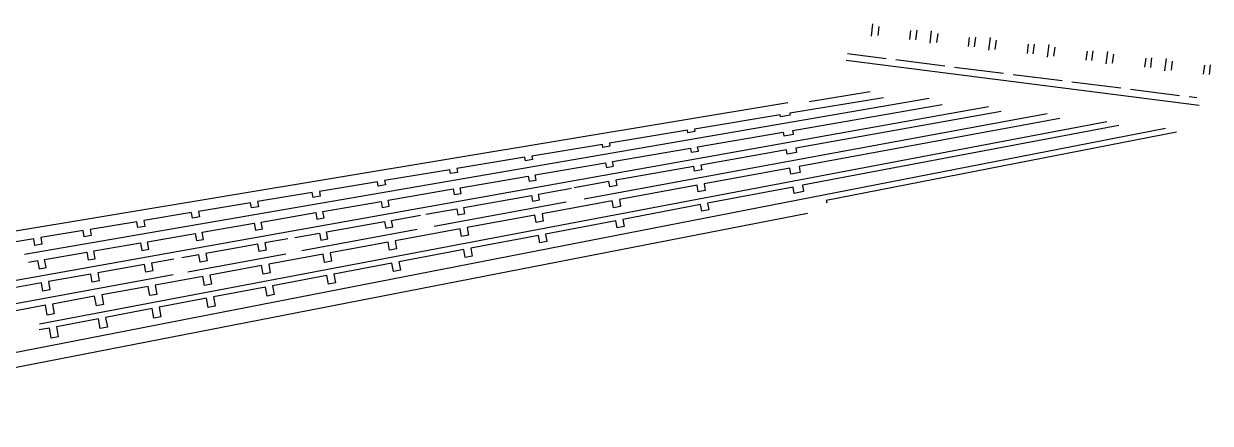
# Model space of a CAD drawing. Header units: metres. Extents: x -2.6 to 28.8, y -4 to 28.
# Drawn here: x 13.2 to 28.75, y 0.72 to 5.95 of the extents above; entities that cross this region are included whole.
import ezdxf

# ---------------------------------------------------------------- set-up
doc = ezdxf.new("R2010")
doc.units = ezdxf.units.M

msp = doc.modelspace()

# ---------------------------------------------------------------- linework, layer by layer
at = {"layer": 'MCD_Layer_0'}
for p, q in [((24.308418, 5.78531), (24.328918, 5.948346)), ((24.407898, 5.913329), (24.392902, 5.79452)), ((24.811317, 5.741776), (24.826313, 5.860585)), ((24.902863, 5.864133), (24.887012, 5.738065)), ((25.078083, 5.69448), (25.098583, 5.857516)), ((25.177567, 5.822499), (25.162567, 5.703691)), ((25.580963, 5.651044), (25.595963, 5.769853)), ((25.672527, 5.773301), (25.656677, 5.647233)), ((25.847733, 5.603749), (25.868248, 5.766688)), ((25.932217, 5.612962), (25.947212, 5.731771)), ((26.365627, 5.679027), (26.350632, 5.560216)), ((26.442192, 5.682473), (26.426323, 5.556504)), ((26.617393, 5.512921), (26.637894, 5.675958)), ((26.701881, 5.52213), (26.716877, 5.640941)), ((28.606007, 4.876573), (23.978756, 5.466014)), ((23.994854, 5.558412), (24.503914, 5.494336)), ((24.629356, 5.47858), (25.273109, 5.397534)), ((27.135277, 5.588296), (27.120277, 5.469487)), ((27.211842, 5.591743), (27.195992, 5.465674)), ((27.387062, 5.422093), (27.407558, 5.585128)), ((27.471546, 5.431302), (27.486542, 5.550111)), ((27.904942, 5.497466), (27.889942, 5.378655)), ((27.981506, 5.500913), (27.965637, 5.374946)), ((28.156708, 5.331361), (28.177212, 5.494399)), ((28.241196, 5.340571), (28.256191, 5.459382)), ((25.398041, 5.381791), (26.041992, 5.30078)), ((28.674606, 5.406638), (28.659611, 5.287827)), ((28.751156, 5.410184), (28.735302, 5.284116)), ((26.166924, 5.285035), (26.810581, 5.203975)), ((26.936237, 5.188153), (27.578854, 5.107213)), ((24.465614, 4.980174), (23.237736, 4.776462)), ((23.49313, 4.930144), (24.294235, 5.062972)), ((27.705742, 5.091304), (28.346798, 5.010598)), ((28.475567, 4.994412), (28.575581, 4.981788)), ((7.604599, 1.612223), (25.844044, 4.865087)), ((10.608769, 2.827149), (23.212784, 4.917977)), ((25.064354, 4.971311), (13.208182, 2.92837)), ((23.277309, 4.552023), (25.238434, 4.889901)), ((13.401092, 2.018039), (27.395878, 4.668372)), ((20.541336, 3.656013), (26.614342, 4.773557)), ((23.11441, 4.756034), (21.989616, 4.569484)), ((23.118786, 4.731217), (23.11441, 4.756034)), ((23.241974, 4.752431), (23.118786, 4.731217)), ((23.237736, 4.776462), (23.241974, 4.752431)), ((26.00808, 4.79917), (23.318325, 4.319412)), ((26.777744, 4.708343), (23.360626, 4.079513)), ((8.448524, 0.743774), (28.16378, 4.579467)), ((21.897087, 4.554081), (20.87431, 4.3844)), ((21.902798, 4.521681), (21.897087, 4.554081)), ((21.995243, 4.537576), (21.902798, 4.521681)), ((21.989616, 4.569484), (21.995243, 4.537576)), ((22.030579, 4.337167), (23.154121, 4.53081)), ((23.154121, 4.53081), (23.162701, 4.48216)), ((23.285767, 4.504064), (23.277309, 4.552023)), ((27.551136, 4.618271), (23.404106, 3.832916)), ((28.307529, 4.527844), (23.71796, 3.634908)), ((20.78186, 4.369113), (19.85725, 4.215727)), ((20.788807, 4.329721), (20.78186, 4.369113)), ((20.87431, 4.3844), (20.881153, 4.345599)), ((23.162701, 4.48216), (23.285767, 4.504064)), ((19.764801, 4.200441), (18.874924, 4.052772)), ((19.772873, 4.154647), (19.764801, 4.200441)), ((19.85725, 4.215727), (19.865219, 4.170524)), ((20.881153, 4.345599), (20.788807, 4.329721)), ((20.916489, 4.14519), (21.938137, 4.321273)), ((21.938137, 4.321273), (21.947964, 4.265532)), ((21.947964, 4.265532), (22.040321, 4.281919)), ((22.040321, 4.281919), (22.030579, 4.337167)), ((23.195259, 4.297509), (22.07288, 4.097268)), ((23.205124, 4.241572), (23.195259, 4.297509)), ((23.328068, 4.264165), (23.205124, 4.241572)), ((23.318325, 4.319412), (23.328068, 4.264165)), ((18.874924, 4.052772), (18.883968, 4.001464)), ((19.865219, 4.170524), (19.772873, 4.154647)), ((19.900558, 3.970116), (20.824142, 4.129313)), ((20.824142, 4.129313), (20.835136, 4.066976)), ((20.835136, 4.066976), (20.92738, 4.083443)), ((20.92738, 4.083443), (20.916489, 4.14519)), ((21.980522, 4.08088), (20.959938, 3.89879)), ((21.99157, 4.018248), (21.980522, 4.08088)), ((22.07288, 4.097268), (22.08382, 4.035225)), ((23.237682, 4.056919), (22.116379, 3.850574)), ((23.251434, 3.978923), (23.237682, 4.056919)), ((23.360626, 4.079513), (23.374256, 4.002205)), ((18.782375, 4.037469), (17.927216, 3.895616)), ((17.927216, 3.895616), (17.937305, 3.8384)), ((18.791527, 3.985569), (18.782375, 4.037469)), ((18.883968, 4.001464), (18.791527, 3.985569)), ((18.919308, 3.801055), (19.808212, 3.954239)), ((19.808212, 3.954239), (19.820244, 3.885992)), ((19.820244, 3.885992), (19.912487, 3.902459)), ((19.912487, 3.902459), (19.900558, 3.970116)), ((20.959938, 3.89879), (20.97197, 3.830544)), ((22.08382, 4.035225), (21.99157, 4.018248)), ((23.374256, 4.002205), (23.251434, 3.978923)), ((16.979523, 3.738362), (16.262974, 3.61953)), ((16.990654, 3.675237), (16.979523, 3.738362)), ((17.834682, 3.880214), (17.071957, 3.753747)), ((17.071957, 3.753747), (17.082985, 3.691213)), ((17.844875, 3.822407), (17.834839, 3.879328)), ((17.937305, 3.8384), (17.844875, 3.822407)), ((17.972641, 3.637991), (18.826862, 3.785161)), ((18.826862, 3.785161), (18.839905, 3.711202)), ((18.932243, 3.727687), (18.919308, 3.801055)), ((19.945045, 3.717807), (20.376038, 3.794717)), ((20.867695, 3.882323), (20.413166, 3.801264)), ((20.879814, 3.813583), (20.867695, 3.882323)), ((20.97197, 3.830544), (20.879814, 3.813583)), ((22.024128, 3.833596), (21.004528, 3.645893)), ((22.03899, 3.749296), (22.024128, 3.833596)), ((22.131157, 3.766767), (22.03899, 3.749296)), ((22.116379, 3.850574), (22.131157, 3.766767)), ((23.281284, 3.809634), (22.161007, 3.597478)), ((23.295696, 3.727895), (23.281284, 3.809634)), ((23.418415, 3.751768), (23.295696, 3.727895)), ((23.404106, 3.832916), (23.418415, 3.751768)), ((16.17054, 3.604145), (15.488626, 3.491014)), ((16.182556, 3.535996), (16.17054, 3.604145)), ((16.262974, 3.61953), (16.274887, 3.551972)), ((17.082985, 3.691213), (16.990654, 3.675237)), ((17.11832, 3.490804), (17.880215, 3.621999)), ((17.880215, 3.621999), (17.894226, 3.542524)), ((17.986568, 3.55901), (17.972641, 3.637991)), ((20.306671, 3.612809), (18.576672, 3.294461)), ((18.839905, 3.711202), (18.932243, 3.727687)), ((18.964802, 3.543035), (19.852806, 3.70134)), ((19.852806, 3.70134), (19.865898, 3.627086)), ((19.865898, 3.627086), (19.958054, 3.644046)), ((19.958054, 3.644046), (19.945045, 3.717807)), ((20.912376, 3.628933), (19.990631, 3.459296)), ((20.928246, 3.538921), (20.912376, 3.628933)), ((21.004528, 3.645893), (21.020313, 3.556375)), ((22.06884, 3.580008), (21.050163, 3.387085)), ((22.084312, 3.492261), (22.06884, 3.580008)), ((22.161007, 3.597478), (22.176411, 3.510124)), ((23.71796, 3.634908), (23.723534, 3.603295)), ((23.469086, 3.464402), (9.350194, 0.717448)), ((15.396175, 3.475726), (14.772075, 3.372178)), ((15.409042, 3.402754), (15.396349, 3.474742)), ((15.488626, 3.491014), (15.50139, 3.41863)), ((16.274887, 3.551972), (16.182556, 3.535996)), ((16.310223, 3.351563), (17.025993, 3.474828)), ((17.025993, 3.474828), (17.04089, 3.390331)), ((17.133133, 3.406798), (17.11832, 3.490804)), ((17.894226, 3.542524), (17.986568, 3.55901)), ((18.019127, 3.374357), (18.398354, 3.441936)), ((18.469719, 3.454722), (18.872463, 3.526549)), ((18.872463, 3.526549), (18.886528, 3.44678)), ((18.886528, 3.44678), (18.978783, 3.463758)), ((18.978783, 3.463758), (18.964802, 3.543035)), ((19.898476, 3.442337), (19.011341, 3.279107)), ((19.915268, 3.347104), (19.898476, 3.442337)), ((19.990631, 3.459296), (20.007336, 3.364558)), ((21.020313, 3.556375), (20.928246, 3.538921)), ((22.176411, 3.510124), (22.084312, 3.492261)), ((14.679626, 3.356893), (14.067064, 3.255279)), ((14.693292, 3.279389), (14.679626, 3.356893)), ((14.785637, 3.295266), (14.693292, 3.279389)), ((14.772075, 3.372178), (14.785637, 3.295266)), ((15.50139, 3.41863), (15.409042, 3.402754)), ((15.536726, 3.218222), (16.217896, 3.335588)), ((16.217896, 3.335588), (16.233627, 3.246364)), ((16.325871, 3.262832), (16.310223, 3.351563)), ((17.04089, 3.390331), (17.133133, 3.406798)), ((17.165691, 3.222148), (17.926788, 3.357872)), ((17.926788, 3.357872), (17.941757, 3.272982)), ((17.941757, 3.272982), (18.034008, 3.28996)), ((18.034008, 3.28996), (18.019127, 3.374357)), ((19.011341, 3.279107), (19.02895, 3.179248)), ((20.007336, 3.364558), (19.915268, 3.347104)), ((20.958096, 3.369633), (20.037186, 3.19527)), ((20.97456, 3.276273), (20.958096, 3.369633)), ((21.06654, 3.294217), (20.97456, 3.276273)), ((21.050163, 3.387085), (21.06654, 3.294217)), ((13.327434, 3.132581), (12.84777, 3.052979)), ((13.342575, 3.046706), (13.327434, 3.132581)), ((13.974631, 3.239895), (13.419884, 3.147866)), ((13.419884, 3.147866), (13.434922, 3.062582)), ((13.989061, 3.158058), (13.974631, 3.239895)), ((14.081408, 3.173935), (13.989061, 3.158058)), ((14.067064, 3.255279), (14.081408, 3.173935)), ((14.820974, 3.094859), (15.44438, 3.202344)), ((15.44438, 3.202344), (15.460912, 3.108591)), ((15.460912, 3.108591), (15.553153, 3.125058)), ((15.553153, 3.125058), (15.536726, 3.218222)), ((16.233627, 3.246364), (16.325871, 3.262832)), ((16.658688, 3.131735), (16.358429, 3.078181)), ((16.749554, 3.14796), (17.073452, 3.205681)), ((18.354202, 3.253508), (16.841171, 2.975041)), ((17.073452, 3.205681), (17.089252, 3.116062)), ((17.089252, 3.116062), (17.181408, 3.133022)), ((17.181408, 3.133022), (17.165691, 3.222148)), ((18.919086, 3.26213), (18.066566, 3.105308)), ((18.936783, 3.161777), (18.919086, 3.26213)), ((19.02895, 3.179248), (18.936783, 3.161777)), ((19.945118, 3.177816), (19.0588, 3.009959)), ((19.962463, 3.079433), (19.945118, 3.177816)), ((20.037186, 3.19527), (20.054462, 3.09728)), ((13.434922, 3.062582), (13.342575, 3.046706)), ((13.47026, 2.862174), (14.024399, 2.95765)), ((14.024399, 2.95765), (14.042389, 2.855623)), ((14.116745, 2.973527), (14.728628, 3.078982)), ((14.134648, 2.871993), (14.116745, 2.973527)), ((14.728628, 3.078982), (14.74589, 2.981091)), ((14.74589, 2.981091), (14.838148, 2.997461)), ((14.838148, 2.997461), (14.820974, 3.094859)), ((16.266186, 3.061713), (15.585713, 2.940408)), ((16.282768, 2.967664), (16.266186, 3.061713)), ((16.374924, 2.984623), (16.282768, 2.967664)), ((16.358429, 3.078181), (16.374924, 2.984623)), ((17.974316, 3.08833), (17.213966, 2.948372)), ((17.992878, 2.983054), (17.974316, 3.08833)), ((18.085045, 3.000525), (17.992878, 2.983054)), ((18.066566, 3.105308), (18.085045, 3.000525)), ((18.966633, 2.992489), (18.114895, 2.831237)), ((18.984848, 2.889183), (18.966633, 2.992489)), ((19.0588, 3.009959), (19.076927, 2.907145)), ((20.054462, 3.09728), (19.962463, 3.079433)), ((13.2575, 2.825471), (13.377913, 2.846297)), ((13.377913, 2.846297), (13.39658, 2.74043)), ((13.488822, 2.756898), (13.47026, 2.862174)), ((14.042389, 2.855623), (14.134648, 2.871993)), ((15.164174, 2.865165), (14.870708, 2.812809)), ((14.870708, 2.812809), (14.888645, 2.71108)), ((15.49347, 2.92394), (15.268725, 2.883803)), ((15.346817, 2.700072), (16.633537, 2.936907)), ((15.510818, 2.825557), (15.49347, 2.92394)), ((15.602973, 2.842517), (15.510818, 2.825557)), ((15.585713, 2.940408), (15.602973, 2.842517)), ((17.121811, 2.931412), (16.407486, 2.799973)), ((16.407486, 2.799973), (16.427471, 2.686622)), ((17.141155, 2.821704), (17.121811, 2.931412)), ((17.233223, 2.839156), (17.141155, 2.821704)), ((17.213966, 2.948372), (17.233223, 2.839156)), ((18.022728, 2.813767), (17.263073, 2.669868)), ((18.041779, 2.705733), (18.022728, 2.813767)), ((18.114895, 2.831237), (18.133873, 2.723597)), ((19.076927, 2.907145), (18.984848, 2.889183)), ((11.622149, 2.014677), (15.155515, 2.66492)), ((13.39658, 2.74043), (13.488822, 2.756898)), ((14.074947, 2.670973), (13.521381, 2.572248)), ((14.093667, 2.56481), (14.074947, 2.670973)), ((14.778448, 2.79644), (14.167207, 2.687343)), ((14.167207, 2.687343), (14.185822, 2.58177)), ((14.796491, 2.694118), (14.778448, 2.79644)), ((14.888645, 2.71108), (14.796491, 2.694118)), ((16.315331, 2.783012), (15.635533, 2.657865)), ((15.635533, 2.657865), (15.656232, 2.540477)), ((16.335403, 2.669168), (16.315331, 2.783012)), ((16.427471, 2.686622), (16.335403, 2.669168)), ((17.171005, 2.652415), (16.457321, 2.517333)), ((17.190804, 2.540148), (17.171005, 2.652415)), ((17.263073, 2.669868), (17.282803, 2.557994)), ((18.133873, 2.723597), (18.041779, 2.705733)), ((13.429139, 2.555779), (12.9505, 2.470366)), ((13.448483, 2.446071), (13.429139, 2.555779)), ((13.521381, 2.572248), (13.540639, 2.463031)), ((14.185822, 2.58177), (14.093667, 2.56481)), ((14.82905, 2.509467), (14.218381, 2.39712)), ((14.850478, 2.38794), (14.82905, 2.509467)), ((15.543378, 2.640905), (14.921204, 2.526427)), ((14.921204, 2.526427), (14.942545, 2.405394)), ((15.564145, 2.523123), (15.543256, 2.641594)), ((15.656232, 2.540477), (15.564145, 2.523123)), ((16.365253, 2.49988), (15.686082, 2.371188)), ((16.385777, 2.383475), (16.365253, 2.49988)), ((16.457321, 2.517333), (16.47776, 2.401422)), ((17.282803, 2.557994), (17.190804, 2.540148)), ((13.540639, 2.463031), (13.448483, 2.446071)), ((14.126225, 2.380158), (13.573198, 2.27838)), ((14.148314, 2.254889), (14.126225, 2.380158)), ((14.218381, 2.39712), (14.240382, 2.272344)), ((14.942545, 2.405394), (14.850478, 2.38794)), ((15.593995, 2.353833), (14.972396, 2.236106)), ((15.615197, 2.233589), (15.593995, 2.353833)), ((15.686082, 2.371188), (15.707179, 2.251534)), ((16.47776, 2.401422), (16.385777, 2.383475)), ((13.481043, 2.26142), (13.002854, 2.173447)), ((13.503704, 2.132901), (13.481043, 2.26142)), ((13.573198, 2.27838), (13.59579, 2.150256)), ((14.240382, 2.272344), (14.148314, 2.254889)), ((14.880328, 2.218653), (14.270232, 2.103055)), ((14.902155, 2.094864), (14.880328, 2.218653)), ((14.972396, 2.236106), (14.994136, 2.112808)), ((15.707179, 2.251534), (15.615197, 2.233589)), ((13.59579, 2.150256), (13.503704, 2.132901)), ((14.178146, 2.085701), (13.625622, 1.981067)), ((14.2006, 1.958365), (14.178146, 2.085701)), ((14.270232, 2.103055), (14.292581, 1.976311)), ((14.994136, 2.112808), (14.902155, 2.094864)), ((13.533554, 1.963614), (13.400506, 1.938428)), ((13.55658, 1.833029), (13.533345, 1.964796)), ((13.625622, 1.981067), (13.648561, 1.850973)), ((14.292581, 1.976311), (14.2006, 1.958365)), ((13.648561, 1.850973), (13.55658, 1.833029))]:
    msp.add_line(p, q, dxfattribs=at)

doc.saveas('drawing.dxf')
